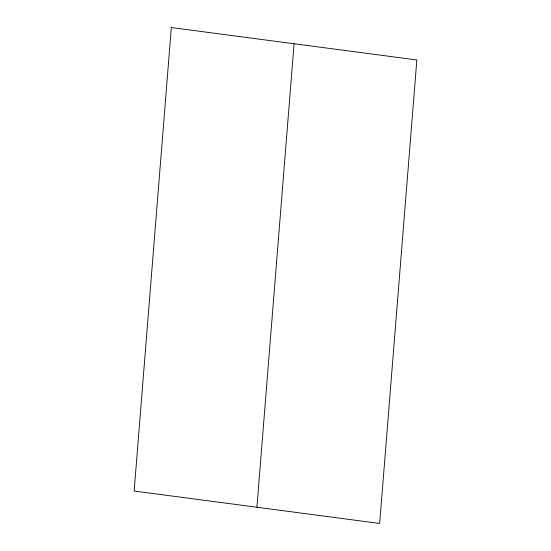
<?xml version="1.0" encoding="UTF-8"?>
<svg xmlns="http://www.w3.org/2000/svg" width="551" height="551" viewBox="0 0 551 551"><rect width="100%" height="100%" fill="white"/><g stroke="black" fill="none" stroke-linecap="round" stroke-linejoin="round"><path stroke-width="0.83" d="M256.911 507.244L294.089 43.756M171.333 27.55L134.148 491.037L379.667 523.45L416.852 59.963L171.333 27.55"/></g></svg>
